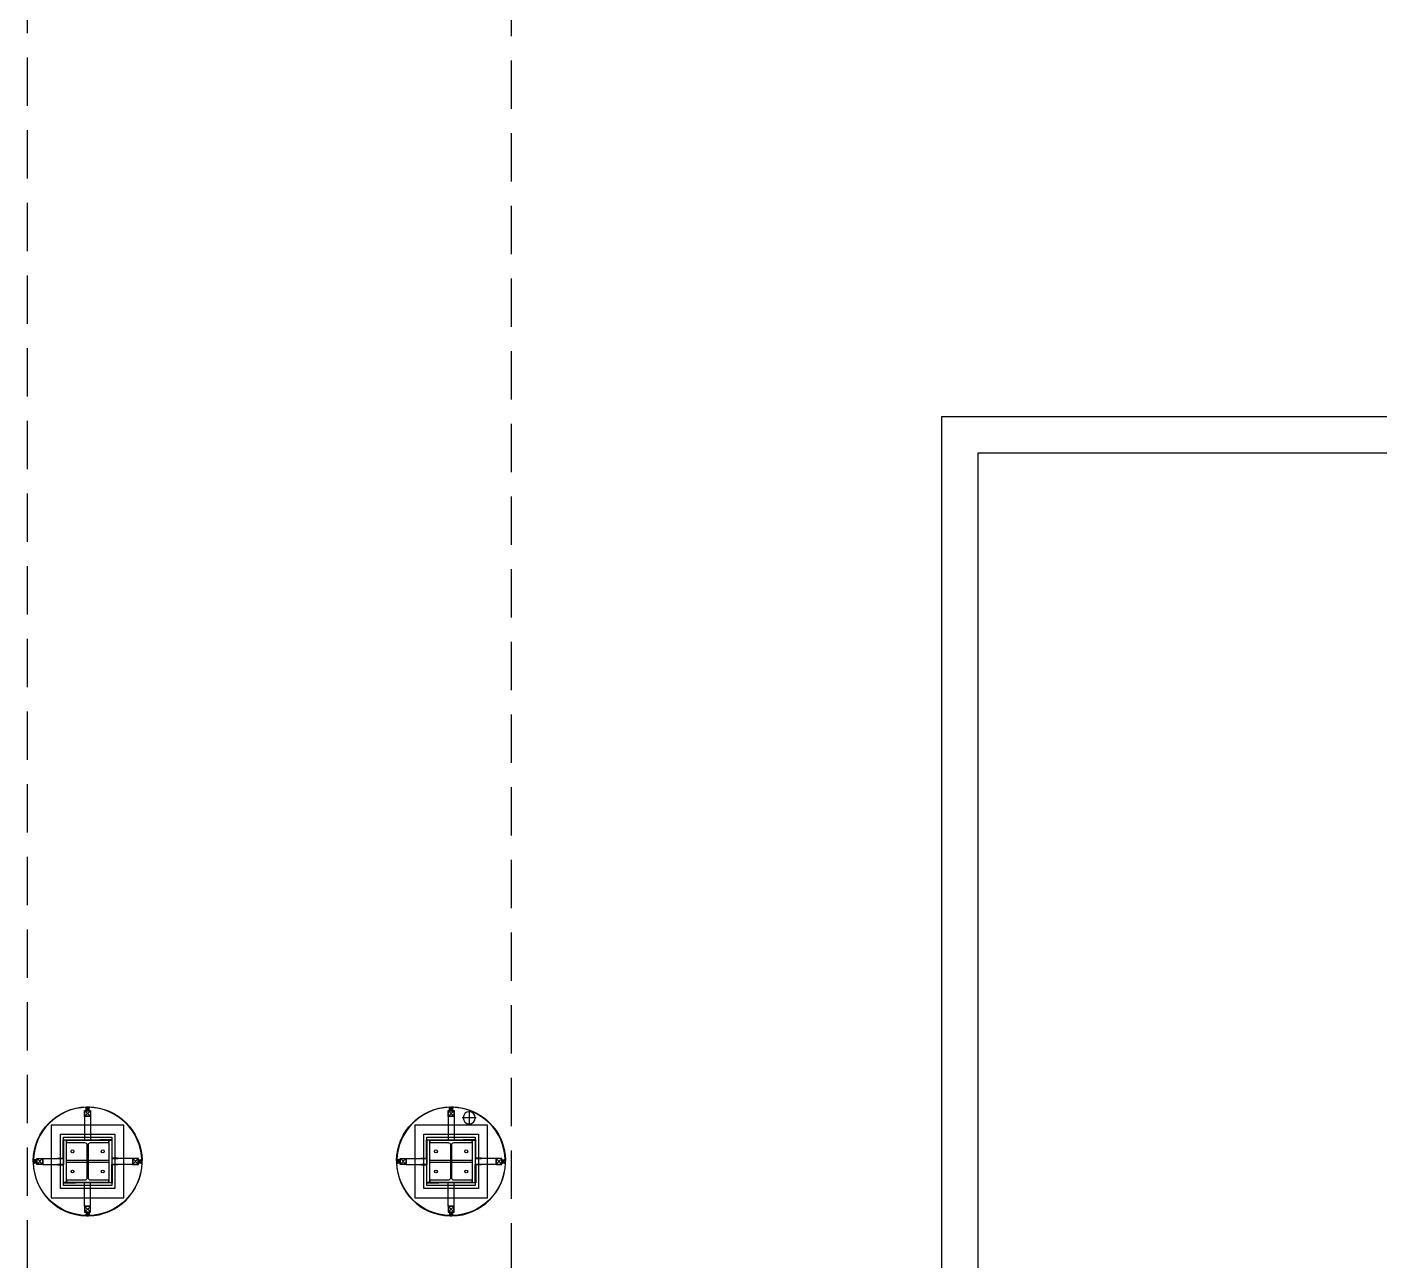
# Model space of a CAD drawing. Header units: millimetres. Extents: x 0 to 168200, y 0 to 118800.
# Drawn here: x 105000 to 116167, y 25928 to 36117 of the extents above; entities that cross this region are included whole.
import ezdxf

# ---------------------------------------------------------------- set-up
doc = ezdxf.new("R2010")
doc.units = ezdxf.units.MM
doc.header["$LTSCALE"] = 200
doc.linetypes.add('HIDDEN', pattern=[0.375, 0.25, -0.125])
doc.layers.add('BACK', color=8, linetype='Continuous')

# ---------------------------------------------------------------- blocks, each defined once
blk = doc.blocks.new('x-stu-1Fcol')
at = {"layer": 'BACK'}
for points in [[(63775, -58925), (64225, -58925), (64225, -59375), (63775, -59375)], [(63800, -58950), (64200, -58950), (64200, -59350), (63800, -59350)], [(66775, -58925), (67225, -58925), (67225, -59375), (66775, -59375)], [(66800, -58950), (67200, -58950), (67200, -59350), (66800, -59350)], [(63825, -58975), (64175, -58975), (64175, -59325), (63825, -59325)], [(66825, -58975), (67175, -58975), (67175, -59325), (66825, -59325)], [(63825, -59140), (63994, -59140), (63994, -59159), (63825, -59159)], [(64006, -59140), (64175, -59140), (64175, -59159), (64006, -59159)], [(66825, -59140), (66994, -59140), (66994, -59159), (66825, -59159)], [(67006, -59140), (67175, -59140), (67175, -59159), (67006, -59159)]]:
    blk.add_lwpolyline(points, close=True, dxfattribs=at)
for points in [[(63825, -59325), (64175, -59325), (64175, -59306), (64025, -59306, -0.414214), (64006, -59287), (64006, -59013, -0.414214), (64025, -58994), (64175, -58994), (64175, -58975), (63825, -58975), (63825, -58994), (63975, -58994, -0.414214), (63994, -59013), (63994, -59287, -0.414214), (63975, -59306), (63825, -59306)], [(66825, -59325), (67175, -59325), (67175, -59306), (67025, -59306, -0.414214), (67006, -59287), (67006, -59013, -0.414214), (67025, -58994), (67175, -58994), (67175, -58975), (66825, -58975), (66825, -58994), (66975, -58994, -0.414214), (66994, -59013), (66994, -59287, -0.414214), (66975, -59306), (66825, -59306)]]:
    blk.add_lwpolyline(points, format="xyb", close=True, dxfattribs=at)
for centre in [(63875, -59067), (64125, -59067), (66875, -59067), (67125, -59067), (63875, -59233), (64125, -59233), (66875, -59233), (67125, -59233)]:
    blk.add_circle(centre, 12, dxfattribs=at)
blk = doc.blocks.new('%%P150RD')
at = {"layer": 'BACK'}
for p, q in [((-87.5, 0), (87.5, 0)), ((0, 87.5), (0, -87.5))]:
    blk.add_line(p, q, dxfattribs=at)
blk.add_circle((0, 0), 75, dxfattribs=at)

msp = doc.modelspace()

# ---------------------------------------------------------------- linework, layer by layer
at = {"layer": 'BACK', "linetype": 'HIDDEN', "ltscale": 8}
for p, q in [((105000, 42465), (105000, 14440)), ((109000, 14440), (109000, 42465))]:
    msp.add_line(p, q, dxfattribs=at)
at = {"layer": 'BACK', "ltscale": 5}
for p, q in [((112550, 14250), (112550, 32900)), ((112550, 32900), (116750, 32900)), ((112850, 14250), (112850, 32600)), ((112850, 32600), (116450, 32600))]:
    msp.add_line(p, q, dxfattribs=at)
at = {"layer": 'BACK'}
for p, q in [((105477.3, 27167.6), (105522.7, 27122.2)), ((105477.3, 27122.2), (105522.7, 27167.6)), ((105492.5, 27199.9), (105492.5, 27179.4)), ((105507.5, 27199.9), (105507.5, 27179.4)), ((108477.3, 27167.6), (108522.7, 27122.2)), ((108477.3, 27122.2), (108522.7, 27167.6)), ((108492.5, 27199.9), (108492.5, 27179.4)), ((108507.5, 27199.9), (108507.5, 27179.4)), ((105475, 27119.9), (105475, 26925)), ((105525, 27119.9), (105525, 26925)), ((108475, 27119.9), (108475, 26925)), ((108525, 27119.9), (108525, 26925)), ((105050.1, 26757.5), (105070.6, 26757.5)), ((105050.1, 26742.5), (105070.6, 26742.5)), ((105082.4, 26772.7), (105127.8, 26727.3)), ((105082.4, 26727.3), (105127.8, 26772.7)), ((105130.1, 26775), (105300, 26775)), ((105130.1, 26725), (105300, 26725)), ((105300, 26775), (105300, 26725)), ((105869.9, 26775), (105700, 26775)), ((105700, 26775), (105700, 26725)), ((105869.9, 26725), (105700, 26725)), ((105917.6, 26772.7), (105872.2, 26727.3)), ((105917.6, 26727.3), (105872.2, 26772.7)), ((105949.9, 26757.5), (105929.4, 26757.5)), ((105949.9, 26742.5), (105929.4, 26742.5)), ((108050.1, 26757.5), (108070.6, 26757.5)), ((108050.1, 26742.5), (108070.6, 26742.5)), ((108082.4, 26772.7), (108127.8, 26727.3)), ((108082.4, 26727.3), (108127.8, 26772.7)), ((108130.1, 26775), (108300, 26775)), ((108130.1, 26725), (108300, 26725)), ((108300, 26775), (108300, 26725)), ((108869.9, 26775), (108700, 26775)), ((108700, 26775), (108700, 26725)), ((108869.9, 26725), (108700, 26725)), ((108917.6, 26772.7), (108872.2, 26727.3)), ((108917.6, 26727.3), (108872.2, 26772.7)), ((108949.9, 26757.5), (108929.4, 26757.5)), ((108949.9, 26742.5), (108929.4, 26742.5)), ((105475, 26380.1), (105475, 26575)), ((105525, 26380.1), (105525, 26575)), ((108475, 26380.1), (108475, 26575)), ((108525, 26380.1), (108525, 26575)), ((105477.3, 26332.4), (105522.7, 26377.8)), ((105477.3, 26377.8), (105522.7, 26332.4)), ((108477.3, 26332.4), (108522.7, 26377.8)), ((108477.3, 26377.8), (108522.7, 26332.4)), ((105492.5, 26300.1), (105492.5, 26320.6)), ((105507.5, 26300.1), (105507.5, 26320.6)), ((108492.5, 26300.1), (108492.5, 26320.6)), ((108507.5, 26300.1), (108507.5, 26320.6))]:
    msp.add_line(p, q, dxfattribs=at)
for points in [[(105053.1, 26760.5), (105075.1, 26760.5), (105075.1, 26757.5), (105050.1, 26757.5, -0.4025449), (105489.5, 27199.9), (105492.5, 27199.9), (105492.5, 27174.9), (105489.5, 27174.9), (105489.5, 27196.9, 0.4005182), (105053.1, 26760.5)], [(105480.5, 27196.6, -0.01091), (105500, 27197)], [(105492.5, 27179.9), (105492.5, 27199.9, 0.2209804), (105507.5, 27199.9), (105507.5, 27179.9)], [(105519.5, 27196.6, 0.01091), (105500, 27197)], [(105510.5, 27196.9), (105510.5, 27174.9), (105507.5, 27174.9), (105507.5, 27199.9, -0.4025449), (105949.9, 26760.5), (105949.9, 26757.5), (105924.9, 26757.5), (105924.9, 26760.5), (105946.9, 26760.5, 0.4005182), (105510.5, 27196.9)], [(108053.1, 26760.5), (108075.1, 26760.5), (108075.1, 26757.5), (108050.1, 26757.5, -0.4025449), (108489.5, 27199.9), (108492.5, 27199.9), (108492.5, 27174.9), (108489.5, 27174.9), (108489.5, 27196.9, 0.4005182), (108053.1, 26760.5)], [(108480.5, 27196.6, -0.01091), (108500, 27197)], [(108492.5, 27179.9), (108492.5, 27199.9, 0.2209804), (108507.5, 27199.9), (108507.5, 27179.9)], [(108519.5, 27196.6, 0.01091), (108500, 27197)], [(108510.5, 27196.9), (108510.5, 27174.9), (108507.5, 27174.9), (108507.5, 27199.9, -0.4025449), (108949.9, 26760.5), (108949.9, 26757.5), (108924.9, 26757.5), (108924.9, 26760.5), (108946.9, 26760.5, 0.4005182), (108510.5, 27196.9)], [(105070.1, 26742.5), (105050.1, 26742.5, 0.2209804), (105050.1, 26757.5), (105070.1, 26757.5)], [(105053.1, 26739.5), (105075.1, 26739.5), (105075.1, 26742.5), (105050.1, 26742.5, 0.4025449), (105489.5, 26300.1), (105492.5, 26300.1), (105492.5, 26325.1), (105489.5, 26325.1), (105489.5, 26303.1, -0.4005182), (105053.1, 26739.5)], [(105053.4, 26769.5, 0.0050365), (105053.1, 26760.5, 0.0050365)], [(105053.4, 26730.5, -0.0050365), (105053.1, 26739.5, -0.0050365)], [(105510.5, 26303.1), (105510.5, 26325.1), (105507.5, 26325.1), (105507.5, 26300.1, 0.4025449), (105949.9, 26739.5), (105949.9, 26742.5), (105924.9, 26742.5), (105924.9, 26739.5), (105946.9, 26739.5, -0.4005182), (105510.5, 26303.1)], [(105929.9, 26742.5), (105949.9, 26742.5, -0.2209804), (105949.9, 26757.5), (105929.9, 26757.5)], [(108070.1, 26742.5), (108050.1, 26742.5, 0.2209804), (108050.1, 26757.5), (108070.1, 26757.5)], [(108053.1, 26739.5), (108075.1, 26739.5), (108075.1, 26742.5), (108050.1, 26742.5, 0.4025449), (108489.5, 26300.1), (108492.5, 26300.1), (108492.5, 26325.1), (108489.5, 26325.1), (108489.5, 26303.1, -0.4005182), (108053.1, 26739.5)], [(108053.4, 26769.5, 0.0050365), (108053.1, 26760.5, 0.0050365)], [(108053.4, 26730.5, -0.0050365), (108053.1, 26739.5, -0.0050365)], [(108510.5, 26303.1), (108510.5, 26325.1), (108507.5, 26325.1), (108507.5, 26300.1, 0.4025449), (108949.9, 26739.5), (108949.9, 26742.5), (108924.9, 26742.5), (108924.9, 26739.5), (108946.9, 26739.5, -0.4005182), (108510.5, 26303.1)], [(108929.9, 26742.5), (108949.9, 26742.5, -0.2209804), (108949.9, 26757.5), (108929.9, 26757.5)], [(105492.5, 26320.1), (105492.5, 26300.1, -0.2209804), (105507.5, 26300.1), (105507.5, 26320.1)], [(108492.5, 26320.1), (108492.5, 26300.1, -0.2209804), (108507.5, 26300.1), (108507.5, 26320.1)]]:
    msp.add_lwpolyline(points, format="xyb", dxfattribs=at)
for points in [[(105525, 27169.9), (105525, 27119.9), (105475, 27119.9), (105475, 27169.9)], [(105522.7, 27167.6), (105522.7, 27122.2), (105477.3, 27122.2), (105477.3, 27167.6)], [(108525, 27169.9), (108525, 27119.9), (108475, 27119.9), (108475, 27169.9)], [(108522.7, 27167.6), (108522.7, 27122.2), (108477.3, 27122.2), (108477.3, 27167.6)], [(105800, 26450), (105800, 27050), (105200, 27050), (105200, 26450)], [(108800, 26450), (108800, 27050), (108200, 27050), (108200, 26450)], [(105250, 26775), (105250, 26778), (105297, 26778), (105297, 26928), (105400, 26928), (105400, 26925), (105300, 26925), (105300, 26775)], [(105750, 26775), (105750, 26778), (105703, 26778), (105703, 26928), (105600, 26928), (105600, 26925), (105700, 26925), (105700, 26775)], [(108250, 26775), (108250, 26778), (108297, 26778), (108297, 26928), (108400, 26928), (108400, 26925), (108300, 26925), (108300, 26775)], [(108750, 26775), (108750, 26778), (108703, 26778), (108703, 26928), (108600, 26928), (108600, 26925), (108700, 26925), (108700, 26775)], [(105130.1, 26775), (105130.1, 26725), (105080.1, 26725), (105080.1, 26775)], [(105127.8, 26772.7), (105127.8, 26727.3), (105082.4, 26727.3), (105082.4, 26772.7)], [(105250, 26725), (105250, 26722), (105297, 26722), (105297, 26572), (105400, 26572), (105400, 26575), (105300, 26575), (105300, 26725)], [(105750, 26725), (105750, 26722), (105703, 26722), (105703, 26572), (105600, 26572), (105600, 26575), (105700, 26575), (105700, 26725)], [(105869.9, 26775), (105869.9, 26725), (105919.9, 26725), (105919.9, 26775)], [(105872.2, 26772.7), (105872.2, 26727.3), (105917.6, 26727.3), (105917.6, 26772.7)], [(108130.1, 26775), (108130.1, 26725), (108080.1, 26725), (108080.1, 26775)], [(108127.8, 26772.7), (108127.8, 26727.3), (108082.4, 26727.3), (108082.4, 26772.7)], [(108250, 26725), (108250, 26722), (108297, 26722), (108297, 26572), (108400, 26572), (108400, 26575), (108300, 26575), (108300, 26725)], [(108750, 26725), (108750, 26722), (108703, 26722), (108703, 26572), (108600, 26572), (108600, 26575), (108700, 26575), (108700, 26725)], [(108869.9, 26775), (108869.9, 26725), (108919.9, 26725), (108919.9, 26775)], [(108872.2, 26772.7), (108872.2, 26727.3), (108917.6, 26727.3), (108917.6, 26772.7)], [(105525, 26330.1), (105525, 26380.1), (105475, 26380.1), (105475, 26330.1)], [(105522.7, 26332.4), (105522.7, 26377.8), (105477.3, 26377.8), (105477.3, 26332.4)], [(108525, 26330.1), (108525, 26380.1), (108475, 26380.1), (108475, 26330.1)], [(108522.7, 26332.4), (108522.7, 26377.8), (108477.3, 26377.8), (108477.3, 26332.4)]]:
    msp.add_lwpolyline(points, close=True, dxfattribs=at)
for points in [[(105500, 27169.9), (105487.5, 27169.9), (105487.5, 27194.9), (105480.5, 27194.9), (105480.5, 27196.9), (105489.5, 27196.9), (105489.5, 27171.9), (105500, 27171.9), (105500, 27169.9)], [(105500, 27169.9), (105512.5, 27169.9), (105512.5, 27194.9), (105519.5, 27194.9), (105519.5, 27196.9), (105510.5, 27196.9), (105510.5, 27171.9), (105500, 27171.9), (105500, 27169.9)], [(108500, 27169.9), (108487.5, 27169.9), (108487.5, 27194.9), (108480.5, 27194.9), (108480.5, 27196.9), (108489.5, 27196.9), (108489.5, 27171.9), (108500, 27171.9), (108500, 27169.9)], [(108500, 27169.9), (108512.5, 27169.9), (108512.5, 27194.9), (108519.5, 27194.9), (108519.5, 27196.9), (108510.5, 27196.9), (108510.5, 27171.9), (108500, 27171.9), (108500, 27169.9)], [(105080.1, 26750), (105080.1, 26762.5), (105055.1, 26762.5), (105055.1, 26769.5), (105053.1, 26769.5), (105053.1, 26760.5), (105078.1, 26760.5), (105078.1, 26750), (105080.1, 26750)], [(105080.1, 26750), (105080.1, 26737.5), (105055.1, 26737.5), (105055.1, 26730.5), (105053.1, 26730.5), (105053.1, 26739.5), (105078.1, 26739.5), (105078.1, 26750), (105080.1, 26750)], [(105919.9, 26750), (105919.9, 26762.5), (105944.9, 26762.5), (105944.9, 26769.5), (105946.9, 26769.5), (105946.9, 26760.5), (105921.9, 26760.5), (105921.9, 26750), (105919.9, 26750)], [(105919.9, 26750), (105919.9, 26737.5), (105944.9, 26737.5), (105944.9, 26730.5), (105946.9, 26730.5), (105946.9, 26739.5), (105921.9, 26739.5), (105921.9, 26750), (105919.9, 26750)], [(108080.1, 26750), (108080.1, 26762.5), (108055.1, 26762.5), (108055.1, 26769.5), (108053.1, 26769.5), (108053.1, 26760.5), (108078.1, 26760.5), (108078.1, 26750), (108080.1, 26750)], [(108080.1, 26750), (108080.1, 26737.5), (108055.1, 26737.5), (108055.1, 26730.5), (108053.1, 26730.5), (108053.1, 26739.5), (108078.1, 26739.5), (108078.1, 26750), (108080.1, 26750)], [(108919.9, 26750), (108919.9, 26762.5), (108944.9, 26762.5), (108944.9, 26769.5), (108946.9, 26769.5), (108946.9, 26760.5), (108921.9, 26760.5), (108921.9, 26750), (108919.9, 26750)], [(108919.9, 26750), (108919.9, 26737.5), (108944.9, 26737.5), (108944.9, 26730.5), (108946.9, 26730.5), (108946.9, 26739.5), (108921.9, 26739.5), (108921.9, 26750), (108919.9, 26750)], [(105500, 26330.1), (105487.5, 26330.1), (105487.5, 26305.1), (105480.5, 26305.1), (105480.5, 26303.1), (105489.5, 26303.1), (105489.5, 26328.1), (105500, 26328.1), (105500, 26330.1)], [(105500, 26330.1), (105512.5, 26330.1), (105512.5, 26305.1), (105519.5, 26305.1), (105519.5, 26303.1), (105510.5, 26303.1), (105510.5, 26328.1), (105500, 26328.1), (105500, 26330.1)], [(108500, 26330.1), (108487.5, 26330.1), (108487.5, 26305.1), (108480.5, 26305.1), (108480.5, 26303.1), (108489.5, 26303.1), (108489.5, 26328.1), (108500, 26328.1), (108500, 26330.1)], [(108500, 26330.1), (108512.5, 26330.1), (108512.5, 26305.1), (108519.5, 26305.1), (108519.5, 26303.1), (108510.5, 26303.1), (108510.5, 26328.1), (108500, 26328.1), (108500, 26330.1)]]:
    msp.add_lwpolyline(points, dxfattribs=at)
for points in [[(105492.5, 27179.9, -0.1555093), (105493, 27181.4, -0.1067252), (105494.7, 27183, -0.0729173), (105497, 27183.9, -0.0593839), (105500, 27184.2, -0.0593839), (105503, 27183.9, -0.0729173), (105505.3, 27183, -0.1067252), (105507, 27181.4, -0.1555093), (105507.5, 27179.9, -0.1555093), (105507, 27178.3, -0.1067252), (105505.3, 27176.8, -0.0729173), (105503, 27175.8, -0.0593839), (105500, 27175.5, -0.0593839), (105497, 27175.8, -0.0729173), (105494.7, 27176.8, -0.1067252), (105493, 27178.3, -0.1555093)], [(108492.5, 27179.9, -0.1555093), (108493, 27181.4, -0.1067252), (108494.7, 27183, -0.0729173), (108497, 27183.9, -0.0593839), (108500, 27184.2, -0.0593839), (108503, 27183.9, -0.0729173), (108505.3, 27183, -0.1067252), (108507, 27181.4, -0.1555093), (108507.5, 27179.9, -0.1555093), (108507, 27178.3, -0.1067252), (108505.3, 27176.8, -0.0729173), (108503, 27175.8, -0.0593839), (108500, 27175.5, -0.0593839), (108497, 27175.8, -0.0729173), (108494.7, 27176.8, -0.1067252), (108493, 27178.3, -0.1555093)], [(105070.1, 26742.5, -0.1555093), (105068.6, 26743, -0.1067252), (105067, 26744.7, -0.0729173), (105066.1, 26747, -0.0593839), (105065.8, 26750, -0.0593839), (105066.1, 26753, -0.0729173), (105067, 26755.3, -0.1067252), (105068.6, 26757, -0.1555093), (105070.1, 26757.5, -0.1555093), (105071.7, 26757, -0.1067252), (105073.2, 26755.3, -0.0729173), (105074.2, 26753, -0.0593839), (105074.5, 26750, -0.0593839), (105074.2, 26747, -0.0729173), (105073.2, 26744.7, -0.1067252), (105071.7, 26743, -0.1555093)], [(105929.9, 26742.5, 0.1555093), (105931.4, 26743, 0.1067252), (105933, 26744.7, 0.0729173), (105933.9, 26747, 0.0593839), (105934.2, 26750, 0.0593839), (105933.9, 26753, 0.0729173), (105933, 26755.3, 0.1067252), (105931.4, 26757, 0.1555093), (105929.9, 26757.5, 0.1555093), (105928.3, 26757, 0.1067252), (105926.8, 26755.3, 0.0729173), (105925.8, 26753, 0.0593839), (105925.5, 26750, 0.0593839), (105925.8, 26747, 0.0729173), (105926.8, 26744.7, 0.1067252), (105928.3, 26743, 0.1555093)], [(108070.1, 26742.5, -0.1555093), (108068.6, 26743, -0.1067252), (108067, 26744.7, -0.0729173), (108066.1, 26747, -0.0593839), (108065.8, 26750, -0.0593839), (108066.1, 26753, -0.0729173), (108067, 26755.3, -0.1067252), (108068.6, 26757, -0.1555093), (108070.1, 26757.5, -0.1555093), (108071.7, 26757, -0.1067252), (108073.2, 26755.3, -0.0729173), (108074.2, 26753, -0.0593839), (108074.5, 26750, -0.0593839), (108074.2, 26747, -0.0729173), (108073.2, 26744.7, -0.1067252), (108071.7, 26743, -0.1555093)], [(108929.9, 26742.5, 0.1555093), (108931.4, 26743, 0.1067252), (108933, 26744.7, 0.0729173), (108933.9, 26747, 0.0593839), (108934.2, 26750, 0.0593839), (108933.9, 26753, 0.0729173), (108933, 26755.3, 0.1067252), (108931.4, 26757, 0.1555093), (108929.9, 26757.5, 0.1555093), (108928.3, 26757, 0.1067252), (108926.8, 26755.3, 0.0729173), (108925.8, 26753, 0.0593839), (108925.5, 26750, 0.0593839), (108925.8, 26747, 0.0729173), (108926.8, 26744.7, 0.1067252), (108928.3, 26743, 0.1555093)], [(105492.5, 26320.1, 0.1555093), (105493, 26318.6, 0.1067252), (105494.7, 26317, 0.0729173), (105497, 26316.1, 0.0593839), (105500, 26315.8, 0.0593839), (105503, 26316.1, 0.0729173), (105505.3, 26317, 0.1067252), (105507, 26318.6, 0.1555093), (105507.5, 26320.1, 0.1555093), (105507, 26321.7, 0.1067252), (105505.3, 26323.2, 0.0729173), (105503, 26324.2, 0.0593839), (105500, 26324.5, 0.0593839), (105497, 26324.2, 0.0729173), (105494.7, 26323.2, 0.1067252), (105493, 26321.7, 0.1555093)], [(108492.5, 26320.1, 0.1555093), (108493, 26318.6, 0.1067252), (108494.7, 26317, 0.0729173), (108497, 26316.1, 0.0593839), (108500, 26315.8, 0.0593839), (108503, 26316.1, 0.0729173), (108505.3, 26317, 0.1067252), (108507, 26318.6, 0.1555093), (108507.5, 26320.1, 0.1555093), (108507, 26321.7, 0.1067252), (108505.3, 26323.2, 0.0729173), (108503, 26324.2, 0.0593839), (108500, 26324.5, 0.0593839), (108497, 26324.2, 0.0729173), (108494.7, 26323.2, 0.1067252), (108493, 26321.7, 0.1555093)]]:
    msp.add_lwpolyline(points, format="xyb", close=True, dxfattribs=at)

# ---------------------------------------------------------------- block references
msp.add_blockref('x-stu-1Fcol', (41500, 85900), dxfattribs=at)
at = {"layer": 'BACK', "xscale": -0.6666666666666666, "yscale": 0.6666666666666666, "zscale": 0.6666666666666666}
msp.add_blockref('%%P150RD', (108650, 27110), dxfattribs=at)

doc.saveas('drawing.dxf')
